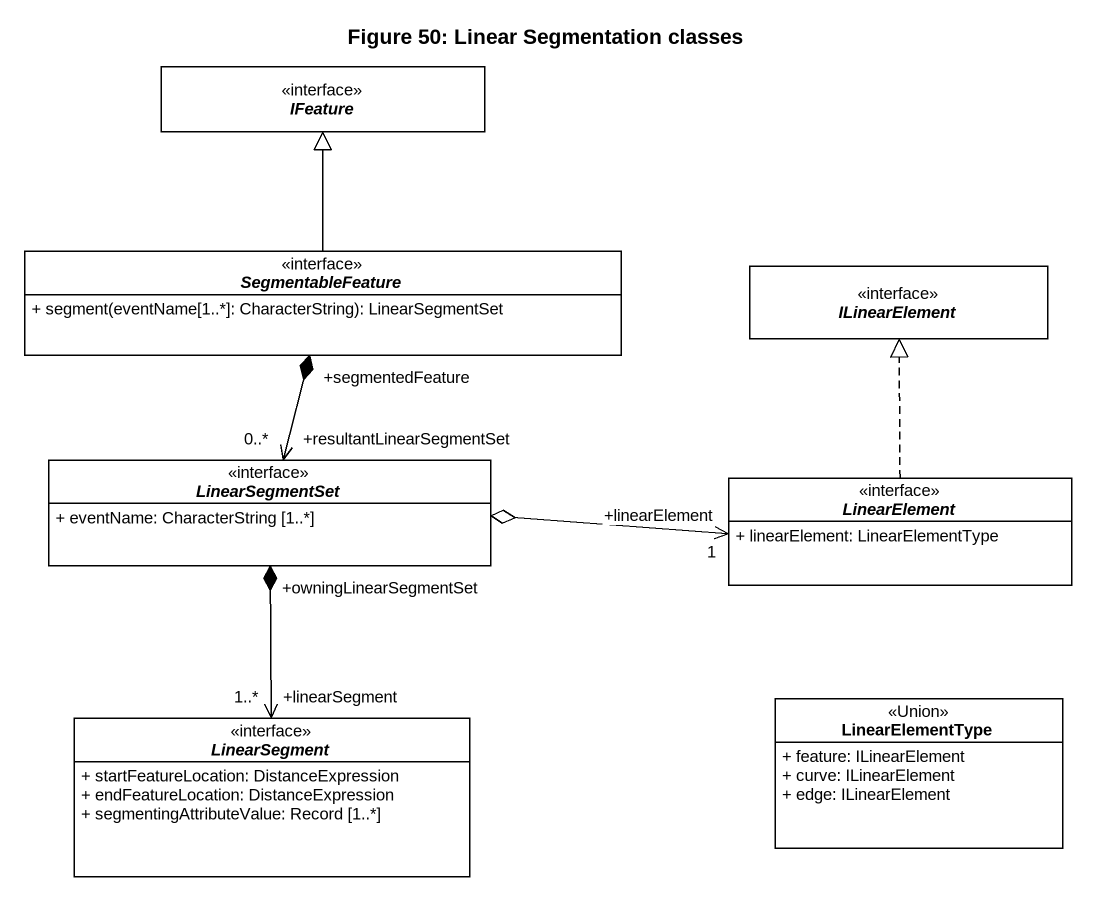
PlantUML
@startuml
title Figure 50: Linear Segmentation classes
hide circle
hide empty members
skinparam classAttributeIconSize 0
interface IFeature
interface SegmentableFeature {
  + segment(eventName[1..*]: CharacterString): LinearSegmentSet
}
interface ILinearElement
interface LinearSegmentSet {
  + eventName: CharacterString [1..*]
}
interface LinearElement {
  + linearElement: LinearElementType
}
interface LinearSegment {
  + startFeatureLocation: DistanceExpression
  + endFeatureLocation: DistanceExpression
  + segmentingAttributeValue: Record [1..*]
}
class LinearElementType <<Union>> {
  + feature: ILinearElement
  + curve: ILinearElement
  + edge: ILinearElement
}
SegmentableFeature -up-|> IFeature
LinearSegmentSet "+resultantLinearSegmentSet\n0..*" <-up-* "+segmentedFeature" SegmentableFeature
LinearSegmentSet o-right-> "+linearElement\n1" LinearElement
LinearSegmentSet "+owningLinearSegmentSet" *--> "+linearSegment\n1..*" LinearSegment
LinearElement .up.|> ILinearElement
@enduml
